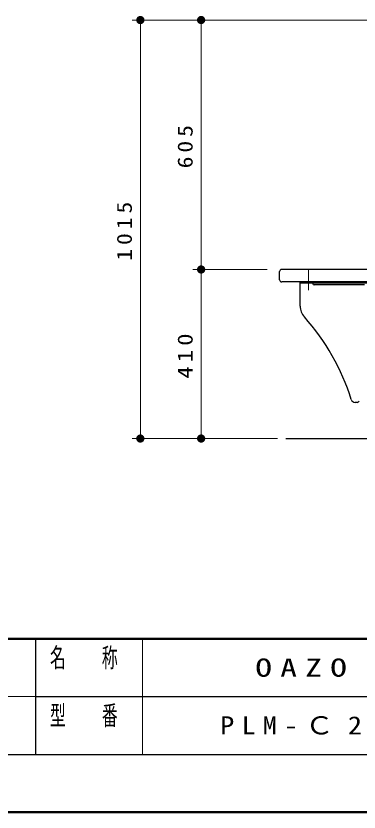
# Model space of a CAD drawing. Units: millimetres on the paper, scale 1:20. Extents: x -385 to 420, y 0 to 267.
# Drawn here: x -189.9 to -148.2, y 0 to 96.5 of the extents above; entities that cross this region are included whole.
import ezdxf

# ---------------------------------------------------------------- set-up
doc = ezdxf.new("R2010")
doc.units = ezdxf.units.MM
doc.linetypes.add('USER3', pattern=[8, 3, -1, 1, -1, 1, -1])
doc.layers.add('1_20', color=7, linetype='Continuous', lineweight=25)
doc.layers.add('A3図枠', color=7, linetype='Continuous', lineweight=13)
doc.layers.add('図面プロファイル', color=7, linetype='Continuous')
doc.styles.add('ＭＳ ゴシック', font='')
doc.styles.get('ＭＳ ゴシック').set_extended_font_data('MS Gothic')

# ---------------------------------------------------------------- blocks, each defined once
blk = doc.blocks.new('filled_dot')
at = {"color": 0, "linetype": 'Continuous', "lineweight": -2, "const_width": 1.25}
blk.add_lwpolyline([(-0.625, 0, 1), (0.625, 0, 1)], format="xyb", close=True, dxfattribs=at)

msp = doc.modelspace()

# ---------------------------------------------------------------- linework, layer by layer
at = {"layer": '1_20', "lineweight": 13}
for p, q in [((-137.359, 96.049), (-175.758, 96.049)), ((-174.758, 45.299), (-174.758, 96.049)), ((-167.384, 65.799), (-167.384, 96.049)), ((-159.359, 65.799), (-168.384, 65.799)), ((-167.384, 45.299), (-167.384, 65.799)), ((-158.109, 45.299), (-175.758, 45.299))]:
    msp.add_line(p, q, dxfattribs=at)
at = {"layer": '1_20', "color": 40}
for p, q in [((-136.109, 65.799), (-157.609, 65.799)), ((-157.859, 64.549), (-157.859, 65.549)), ((-134.159, 64.299), (-157.609, 64.299)), ((-155.359, 64.139), (-155.359, 64.299)), ((-134.159, 64.139), (-155.359, 64.139)), ((-154.359, 64.139), (-154.359, 64.299))]:
    msp.add_line(p, q, dxfattribs=at)
at = {"layer": '1_20', "color": 40, "linetype": 'USER3', "lineweight": 13}
msp.add_line((-154.359, 63.299), (-154.359, 65.799), dxfattribs=at)
at = {"layer": '1_20', "color": 4}
for p, q in [((-155.359, 61.368), (-155.359, 64.299)), ((-155.359, 64.299), (-154.359, 64.299)), ((-154.359, 64.139), (-154.359, 64.299)), ((-153.859, 64.139), (-154.359, 64.139)), ((-147.559, 63.939), (-153.659, 63.939)), ((-148.465, 49.674), (-148.687, 49.674))]:
    msp.add_line(p, q, dxfattribs=at)
at = {"layer": '1_20'}
msp.add_line((-157.109, 45.299), (-57.859, 45.299), dxfattribs=at)
at = {"layer": '1_20', "color": 40}
for centre, start, end in [((-157.609, 65.549), 90, 180), ((-157.609, 64.549), 180, 270)]:
    msp.add_arc(centre, 0.25, start, end, dxfattribs=at)
at = {"layer": '1_20', "color": 4}
for centre, radius, start, end in [((-153.659, 64.139), 0.2, 180, 270), ((-153.359, 61.368), 2, 180, 221.68715), ((-175.39, 41.749), 27.5, 17.51216, 41.68715), ((-148.687, 50.174), 0.5, 197.51216, 270), ((-148.465, 49.924), 0.25, 270, 351.15012)]:
    msp.add_arc(centre, radius, start, end, dxfattribs=at)
at = {"layer": 'A3図枠', "lineweight": 50}
for p, q in [((-385, 21), (0, 21)), ((-385, 0), (0, 0))]:
    msp.add_line(p, q, dxfattribs=at)
at = {"layer": 'A3図枠', "color": 211, "lineweight": 25}
for p, q in [((-187.5, 21), (-187.5, 7)), ((-187.5, 14), (-70, 14)), ((-242.5, 7), (0, 7))]:
    msp.add_line(p, q, dxfattribs=at)
at = {"layer": 'A3図枠'}
for p, q in [((-174.5, 21), (-174.5, 7)), ((-242.5, 14), (-187.5, 14))]:
    msp.add_line(p, q, dxfattribs=at)

# ---------------------------------------------------------------- block references
at = {"layer": '1_20', "lineweight": 13, "xscale": 0.4, "yscale": 0.4}
for p, rotation in [((-174.758, 96.049), 270), ((-167.384, 96.049), 270), ((-167.384, 65.799), 90), ((-167.384, 65.799), 270), ((-174.758, 45.299), 90), ((-167.384, 45.299), 90)]:
    msp.add_blockref('filled_dot', p, dxfattribs=dict(at, rotation=rotation))

# ---------------------------------------------------------------- texts
at = {"layer": '1_20', "char_height": 1.833, "attachment_point": 8, "rotation": 90, "style": 'ＭＳ ゴシック'}
for s, insert in [('\\T1.33;\\W1.15;605', (-168.384, 80.924)), ('\\T1.33;\\W1.15;1015', (-175.758, 70.674)), ('\\T1.33;\\W1.2;410', (-168.384, 55.549))]:
    msp.add_mtext(s, dxfattribs=dict(at, insert=insert))
at = {"layer": 'A3図枠', "color": 4, "char_height": 2.346, "attachment_point": 2, "style": 'ＭＳ ゴシック'}
for s, insert in [('\\T1.64;\\W0.6;名\u3000称', (-181, 19.9)), ('\\T1.64;\\W0.6;型\u3000番', (-181, 12.9))]:
    msp.add_mtext(s, dxfattribs=dict(at, insert=insert))
at = {"layer": '図面プロファイル', "char_height": 2.199, "attachment_point": 5, "style": 'ＭＳ ゴシック'}
for s, insert in [('\\T1.5;\\W1.35;OAZO', (-154.75, 17.5)), ('\\T1.5;\\W1.15;PLM-Ｃ20', (-154.75, 10.5))]:
    msp.add_mtext(s, dxfattribs=dict(at, insert=insert))

doc.saveas('drawing.dxf')
